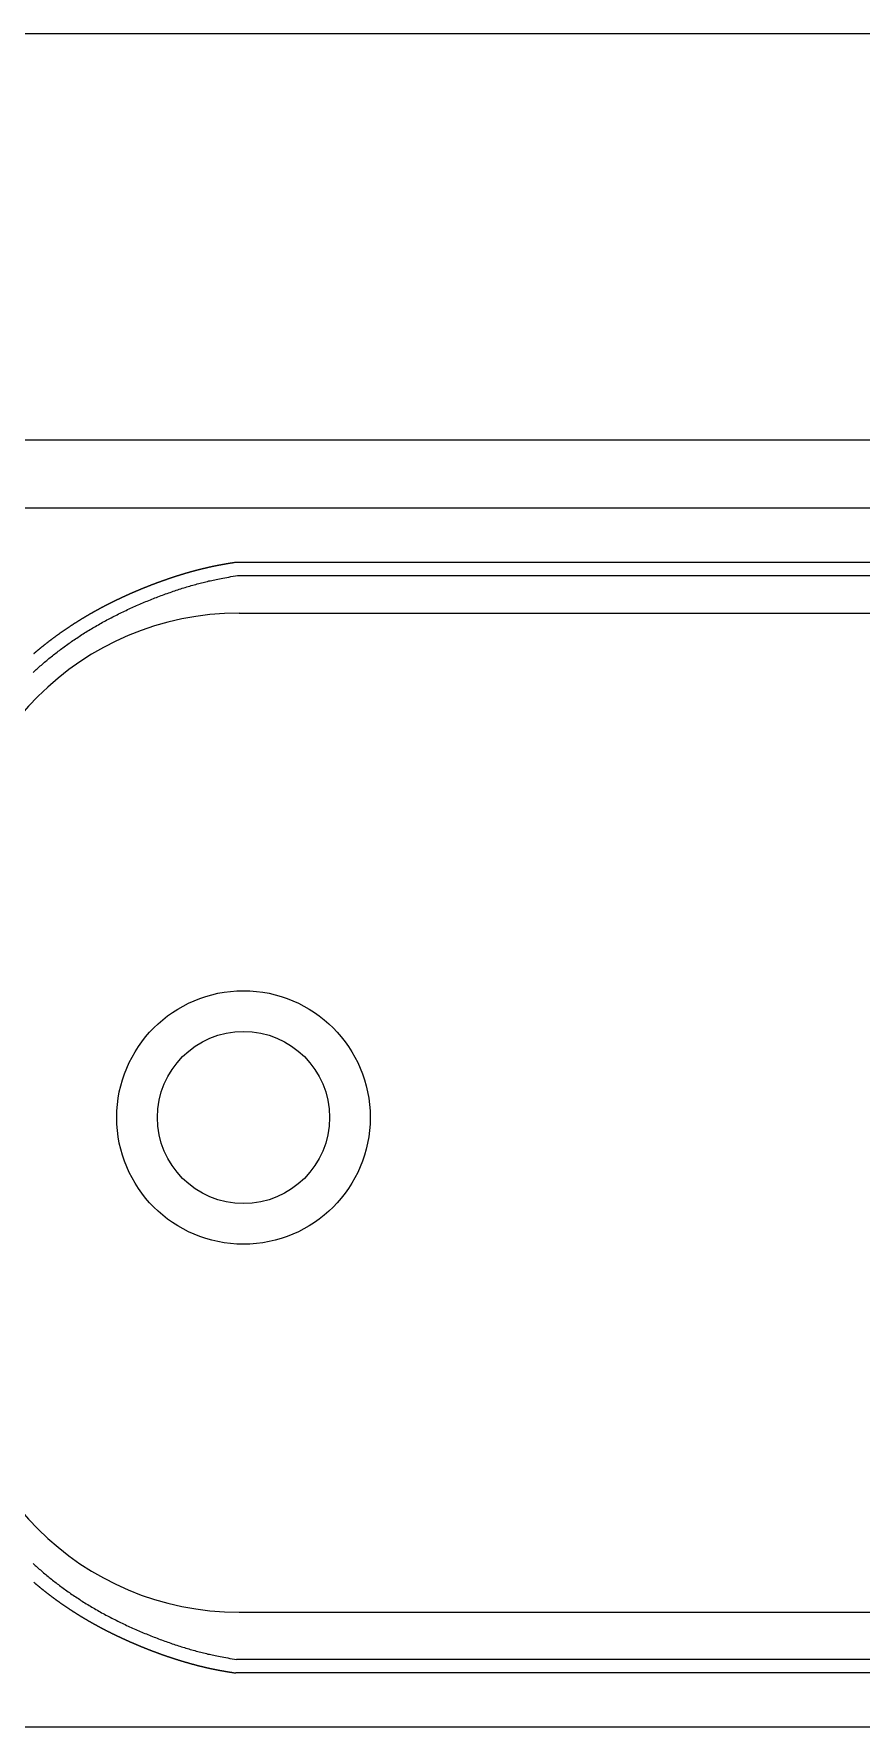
# Model space of a CAD drawing. Extents: x -655 to 4508, y 895 to 4678.
# Drawn here: x 1317 to 1683, y 3928 to 4678 of the extents above; entities that cross this region are included whole.
import ezdxf

# ---------------------------------------------------------------- set-up
doc = ezdxf.new("R2010")
doc.units = 0
doc.header["$LTSCALE"] = 3
doc.header["$MEASUREMENT"] = 0
for name, color, linetype in [('2', 2, 'CONTINUOUS'), ('3', 3, 'CONTINUOUS'), ('4', 4, 'CONTINUOUS')]:
    doc.layers.add(name, color=color, linetype=linetype)

# ---------------------------------------------------------------- blocks, each defined once
blk = doc.blocks.new('A$C7E1E3424')
at = {"layer": '3'}
for p, q in [((292.3, 296.03), (486, 296.03)), ((292.3, 30.52), (486, 30.52))]:
    blk.add_line(p, q, dxfattribs=at)
for points in [[(237.58, 280.26), (237.85, 280.51), (238.12, 280.76), (238.39, 281.01), (238.66, 281.26), (238.94, 281.5), (239.22, 281.75), (239.5, 282), (239.78, 282.24), (240.06, 282.49), (240.35, 282.74), (240.64, 282.98), (240.93, 283.23), (241.22, 283.47), (241.51, 283.72), (241.81, 283.96), (242.11, 284.2), (242.41, 284.45), (242.71, 284.69), (243.01, 284.93), (243.32, 285.17), (243.63, 285.41), (243.94, 285.65), (244.25, 285.89), (244.56, 286.13), (244.88, 286.37), (245.2, 286.61), (245.52, 286.84), (245.84, 287.08), (246.17, 287.32), (246.49, 287.55), (246.82, 287.79), (247.15, 288.02), (247.48, 288.25), (247.82, 288.48), (248.15, 288.72), (248.49, 288.95), (248.83, 289.18), (249.17, 289.41), (249.52, 289.63), (249.87, 289.86), (250.21, 290.09), (250.56, 290.31), (250.92, 290.54), (251.27, 290.76), (251.63, 290.99), (251.99, 291.21), (252.35, 291.43), (252.71, 291.65), (253.07, 291.87), (253.44, 292.09), (253.81, 292.31), (254.18, 292.52), (254.55, 292.74), (254.92, 292.95), (255.3, 293.16), (255.68, 293.38), (256.06, 293.59), (256.44, 293.8), (256.82, 294), (257.2, 294.21), (257.59, 294.42), (257.97, 294.62), (258.36, 294.82), (258.75, 295.02), (259.14, 295.22), (259.53, 295.42), (259.92, 295.62), (260.32, 295.81), (260.71, 296.01), (261.11, 296.2), (261.5, 296.39), (261.9, 296.58), (262.3, 296.77), (262.7, 296.96), (263.1, 297.14), (263.5, 297.33), (263.9, 297.51), (264.3, 297.69), (264.7, 297.87), (265.1, 298.05), (265.51, 298.22), (265.91, 298.4), (266.32, 298.57), (266.72, 298.74), (267.12, 298.91), (267.53, 299.08), (267.93, 299.25), (268.34, 299.41), (268.75, 299.58), (269.15, 299.74), (269.56, 299.9), (269.96, 300.06), (270.37, 300.22), (270.77, 300.37), (271.18, 300.53), (271.59, 300.68), (271.99, 300.83), (272.4, 300.98), (272.8, 301.12), (273.21, 301.27), (273.61, 301.41), (274.02, 301.55), (274.42, 301.69), (274.82, 301.83), (275.23, 301.97), (275.63, 302.1), (276.03, 302.23), (276.43, 302.37), (276.83, 302.49), (277.23, 302.62), (277.63, 302.75), (278.03, 302.87), (278.43, 302.99), (278.83, 303.11), (279.23, 303.23), (279.62, 303.34), (280.02, 303.46), (280.41, 303.57), (280.8, 303.68), (281.19, 303.78), (281.59, 303.89), (281.98, 303.99), (282.36, 304.09), (282.75, 304.19), (283.14, 304.29), (283.52, 304.38), (283.91, 304.47), (284.29, 304.57), (284.67, 304.65), (285.06, 304.74), (285.45, 304.83), (285.84, 304.91), (286.25, 305), (286.67, 305.09), (287.1, 305.17), (287.56, 305.26), (288.04, 305.35), (288.53, 305.45), (289.05, 305.54), (289.59, 305.63), (290.15, 305.73), (290.72, 305.82), (291.32, 305.91), (291.93, 306)], [(237.79, 285.28), (237.82, 285.31), (237.86, 285.34), (237.9, 285.37), (237.93, 285.41), (237.97, 285.44), (238.01, 285.47), (238.05, 285.5), (238.08, 285.53), (238.12, 285.57), (238.16, 285.6), (238.2, 285.63), (238.23, 285.66), (238.27, 285.69), (238.31, 285.73), (238.35, 285.76), (238.38, 285.79), (238.42, 285.82), (238.46, 285.85), (238.5, 285.89), (238.53, 285.92), (238.57, 285.95), (238.61, 285.98), (238.65, 286.01), (238.69, 286.04), (238.72, 286.08), (238.76, 286.11), (238.8, 286.14), (238.84, 286.17), (238.88, 286.2), (238.91, 286.24), (238.95, 286.27), (238.99, 286.3), (239.03, 286.33), (239.07, 286.36), (239.11, 286.39), (239.14, 286.43), (239.18, 286.46), (239.22, 286.49), (239.26, 286.52), (239.3, 286.55), (239.34, 286.58), (239.37, 286.62), (239.41, 286.65), (239.45, 286.68), (239.49, 286.71), (239.53, 286.74), (239.57, 286.77), (239.61, 286.81), (239.64, 286.84), (239.68, 286.87), (239.72, 286.9), (239.76, 286.93), (239.8, 286.96), (239.84, 287), (239.88, 287.03), (239.92, 287.06), (239.95, 287.09), (239.99, 287.12), (240.03, 287.15), (240.07, 287.19), (240.11, 287.22), (240.15, 287.25), (240.19, 287.28), (240.23, 287.31), (240.27, 287.34), (240.31, 287.37), (240.35, 287.41), (240.39, 287.44), (240.42, 287.47), (240.46, 287.5), (240.5, 287.53), (240.54, 287.56), (240.58, 287.59), (240.62, 287.63), (240.66, 287.66), (240.7, 287.69), (240.74, 287.72), (240.78, 287.75), (240.82, 287.78), (240.86, 287.81), (240.9, 287.85), (240.94, 287.88), (240.98, 287.91), (241.02, 287.94), (241.06, 287.97), (241.1, 288), (241.14, 288.03), (241.18, 288.07), (241.22, 288.1), (241.26, 288.13), (241.3, 288.16), (241.34, 288.19), (241.38, 288.22), (241.42, 288.25), (241.46, 288.28), (241.5, 288.32), (241.54, 288.35), (241.58, 288.38), (241.62, 288.41), (241.66, 288.44), (241.7, 288.47), (241.74, 288.5), (241.78, 288.53), (241.82, 288.56), (241.86, 288.6), (241.9, 288.63), (241.94, 288.66), (241.98, 288.69), (242.02, 288.72), (242.07, 288.75), (242.11, 288.78), (242.15, 288.81), (242.19, 288.84), (242.23, 288.88), (242.27, 288.91), (242.31, 288.94), (242.35, 288.97), (242.39, 289), (242.43, 289.03), (242.47, 289.06), (242.51, 289.09), (242.56, 289.12), (242.6, 289.15), (242.64, 289.19), (242.68, 289.22), (242.72, 289.25), (242.76, 289.28), (242.8, 289.31), (242.84, 289.34), (242.88, 289.37), (242.93, 289.4), (242.97, 289.43), (243.01, 289.46), (243.05, 289.49), (243.09, 289.53), (243.13, 289.56), (243.17, 289.59), (243.22, 289.62), (243.26, 289.65), (243.3, 289.68), (243.34, 289.71), (243.38, 289.74), (243.42, 289.77), (243.47, 289.8), (243.51, 289.83), (243.55, 289.86), (243.59, 289.89), (243.63, 289.92), (243.68, 289.96), (243.72, 289.99), (243.76, 290.02), (243.8, 290.05), (243.84, 290.08), (243.89, 290.11), (243.93, 290.14), (243.97, 290.17), (244.01, 290.2), (244.05, 290.23), (244.1, 290.26), (244.14, 290.29), (244.18, 290.32), (244.22, 290.35), (244.27, 290.38), (244.31, 290.41), (244.35, 290.44), (244.39, 290.48), (244.44, 290.51), (244.48, 290.54), (244.52, 290.57), (244.56, 290.6), (244.61, 290.63), (244.65, 290.66), (244.69, 290.69), (244.73, 290.72), (244.78, 290.75), (244.82, 290.78), (244.86, 290.81), (244.91, 290.84), (244.95, 290.87), (244.99, 290.9), (245.03, 290.93), (245.08, 290.96), (245.12, 290.99), (245.16, 291.02), (245.21, 291.05), (245.25, 291.08), (245.29, 291.11), (245.34, 291.14), (245.38, 291.17), (245.42, 291.2), (245.47, 291.23), (245.51, 291.26), (245.55, 291.29), (245.6, 291.32), (245.64, 291.35), (245.68, 291.38), (245.73, 291.41), (245.77, 291.44), (245.81, 291.47), (245.86, 291.5), (245.9, 291.54), (245.94, 291.57), (245.99, 291.6), (246.03, 291.63), (246.07, 291.66), (246.12, 291.69), (246.16, 291.72), (246.21, 291.75), (246.25, 291.78), (246.29, 291.81), (246.34, 291.84), (246.38, 291.86), (246.43, 291.89), (246.47, 291.92), (246.51, 291.95), (246.56, 291.98), (246.6, 292.01), (246.65, 292.04), (246.69, 292.07), (246.73, 292.1), (246.78, 292.13), (246.82, 292.16), (246.87, 292.19), (246.91, 292.22), (246.96, 292.25), (247, 292.28), (247.04, 292.31), (247.09, 292.34), (247.13, 292.37), (247.18, 292.4), (247.22, 292.43), (247.27, 292.46), (247.31, 292.49), (247.36, 292.52), (247.4, 292.55), (247.45, 292.58), (247.49, 292.61), (247.54, 292.64), (247.58, 292.67), (247.63, 292.7), (247.67, 292.73), (247.72, 292.76), (247.76, 292.79), (247.81, 292.82), (247.85, 292.85), (247.9, 292.87), (247.94, 292.9), (247.99, 292.93), (248.03, 292.96), (248.08, 292.99), (248.12, 293.02), (248.17, 293.05), (248.21, 293.08), (248.26, 293.11), (248.3, 293.14), (248.35, 293.17), (248.39, 293.2), (248.44, 293.23), (248.48, 293.26), (248.53, 293.29), (248.57, 293.32), (248.62, 293.34), (248.67, 293.37), (248.71, 293.4), (248.76, 293.43), (248.8, 293.46), (248.85, 293.49), (248.89, 293.52), (248.94, 293.55), (248.99, 293.58), (249.03, 293.61), (249.08, 293.64), (249.12, 293.67), (249.17, 293.69), (249.22, 293.72), (249.26, 293.75), (249.31, 293.78), (249.35, 293.81), (249.4, 293.84), (249.45, 293.87), (249.49, 293.9), (249.54, 293.93), (249.58, 293.96), (249.63, 293.98), (249.68, 294.01), (249.72, 294.04), (249.77, 294.07), (249.82, 294.1), (249.86, 294.13), (249.91, 294.16), (249.96, 294.19), (250, 294.22), (250.05, 294.24), (250.1, 294.27), (250.14, 294.3), (250.19, 294.33), (250.24, 294.36), (250.28, 294.39), (250.33, 294.42), (250.38, 294.45), (250.42, 294.47), (250.47, 294.5), (250.52, 294.53), (250.56, 294.56), (250.61, 294.59), (250.66, 294.62), (250.7, 294.65), (250.75, 294.67), (250.8, 294.7), (250.85, 294.73), (250.89, 294.76), (250.94, 294.79), (250.99, 294.82), (251.03, 294.84), (251.08, 294.87), (251.13, 294.9), (251.18, 294.93), (251.22, 294.96), (251.27, 294.99), (251.32, 295.02), (251.37, 295.04), (251.41, 295.07), (251.46, 295.1), (251.51, 295.13), (251.56, 295.16), (251.6, 295.18), (251.65, 295.21), (251.7, 295.24), (251.75, 295.27), (251.79, 295.3), (251.84, 295.33), (251.89, 295.35), (251.94, 295.38), (251.99, 295.41), (252.03, 295.44), (252.08, 295.47), (252.13, 295.49), (252.18, 295.52), (252.22, 295.55), (252.27, 295.58), (252.32, 295.61), (252.37, 295.63), (252.42, 295.66), (252.47, 295.69), (252.51, 295.72), (252.56, 295.75), (252.61, 295.77), (252.66, 295.8), (252.71, 295.83), (252.75, 295.86), (252.8, 295.89), (252.85, 295.91), (252.9, 295.94), (252.95, 295.97), (253, 296), (253.04, 296.02), (253.09, 296.05), (253.14, 296.08), (253.19, 296.11), (253.24, 296.13), (253.29, 296.16), (253.34, 296.19), (253.38, 296.22), (253.43, 296.24), (253.48, 296.27), (253.53, 296.3), (253.58, 296.33), (253.63, 296.35), (253.68, 296.38), (253.73, 296.41), (253.78, 296.44), (253.82, 296.46), (253.87, 296.49), (253.92, 296.52), (253.97, 296.55), (254.02, 296.57), (254.07, 296.6), (254.12, 296.63), (254.17, 296.66), (254.22, 296.68), (254.27, 296.71), (254.31, 296.74), (254.36, 296.76), (254.41, 296.79), (254.46, 296.82), (254.51, 296.85), (254.56, 296.87), (254.61, 296.9), (254.66, 296.93), (254.71, 296.95), (254.76, 296.98), (254.81, 297.01), (254.86, 297.03), (254.91, 297.06), (254.96, 297.09), (255.01, 297.12), (255.05, 297.14), (255.1, 297.17), (255.15, 297.2), (255.2, 297.22), (255.25, 297.25), (255.3, 297.28), (255.35, 297.3), (255.4, 297.33), (255.45, 297.36), (255.5, 297.38), (255.55, 297.41), (255.6, 297.44), (255.65, 297.46), (255.7, 297.49), (255.75, 297.52), (255.8, 297.54), (255.85, 297.57), (255.9, 297.6), (255.95, 297.62), (256, 297.65), (256.05, 297.67), (256.1, 297.7), (256.15, 297.73), (256.2, 297.75), (256.25, 297.78), (256.3, 297.81), (256.35, 297.83), (256.4, 297.86), (256.45, 297.89), (256.5, 297.91), (256.55, 297.94), (256.6, 297.96), (256.65, 297.99), (256.7, 298.02), (256.75, 298.04), (256.8, 298.07), (256.85, 298.09), (256.9, 298.12), (256.95, 298.15), (257, 298.17), (257.05, 298.2), (257.1, 298.22), (257.15, 298.25), (257.2, 298.28), (257.25, 298.3), (257.3, 298.33), (257.35, 298.35), (257.4, 298.38), (257.46, 298.4), (257.51, 298.43), (257.56, 298.46), (257.61, 298.48), (257.66, 298.51), (257.71, 298.53), (257.76, 298.56), (257.81, 298.58), (257.86, 298.61), (257.91, 298.64), (257.96, 298.66), (258.01, 298.69), (258.06, 298.71), (258.11, 298.74), (258.16, 298.76), (258.21, 298.79), (258.26, 298.81), (258.32, 298.84), (258.37, 298.86), (258.42, 298.89), (258.47, 298.91), (258.52, 298.94), (258.57, 298.97), (258.62, 298.99), (258.67, 299.02), (258.72, 299.04), (258.77, 299.07), (258.82, 299.09), (258.87, 299.12), (258.92, 299.14), (258.98, 299.17), (259.03, 299.19), (259.08, 299.22), (259.13, 299.24), (259.18, 299.27), (259.23, 299.29), (259.28, 299.32), (259.33, 299.34), (259.38, 299.37), (259.43, 299.39), (259.49, 299.42), (259.54, 299.44), (259.59, 299.46), (259.64, 299.49), (259.69, 299.51), (259.74, 299.54), (259.79, 299.56), (259.84, 299.59), (259.89, 299.61), (259.95, 299.64), (260, 299.66), (260.05, 299.69), (260.1, 299.71), (260.15, 299.74), (260.2, 299.76), (260.25, 299.78), (260.3, 299.81), (260.35, 299.83), (260.41, 299.86), (260.46, 299.88), (260.51, 299.91), (260.56, 299.93), (260.61, 299.95), (260.66, 299.98), (260.71, 300), (260.77, 300.03), (260.82, 300.05), (260.87, 300.08), (260.92, 300.1), (260.97, 300.12), (261.02, 300.15), (261.07, 300.17), (261.12, 300.2), (261.18, 300.22), (261.23, 300.24), (261.28, 300.27), (261.33, 300.29), (261.38, 300.32), (261.43, 300.34), (261.49, 300.36), (261.54, 300.39), (261.59, 300.41), (261.64, 300.44), (261.69, 300.46), (261.74, 300.48), (261.79, 300.51), (261.85, 300.53), (261.9, 300.55), (261.95, 300.58), (262, 300.6), (262.05, 300.62), (262.1, 300.65), (262.16, 300.67), (262.21, 300.69), (262.26, 300.72), (262.31, 300.74), (262.36, 300.77), (262.41, 300.79), (262.47, 300.81), (262.52, 300.84), (262.57, 300.86), (262.62, 300.88), (262.67, 300.91), (262.72, 300.93), (262.78, 300.95), (262.83, 300.98), (262.88, 301), (262.93, 301.02), (262.98, 301.04), (263.03, 301.07), (263.09, 301.09), (263.14, 301.11), (263.19, 301.14), (263.24, 301.16), (263.29, 301.18), (263.34, 301.21), (263.4, 301.23), (263.45, 301.25), (263.5, 301.27), (263.55, 301.3), (263.6, 301.32), (263.66, 301.34), (263.71, 301.37), (263.76, 301.39), (263.81, 301.41), (263.86, 301.43), (263.92, 301.46), (263.97, 301.48), (264.02, 301.5), (264.07, 301.52), (264.12, 301.55), (264.17, 301.57), (264.23, 301.59), (264.28, 301.61), (264.33, 301.64), (264.38, 301.66), (264.43, 301.68), (264.49, 301.7), (264.54, 301.73), (264.59, 301.75), (264.64, 301.77), (264.69, 301.79), (264.75, 301.82), (264.8, 301.84), (264.85, 301.86), (264.9, 301.88), (264.95, 301.91), (265.01, 301.93), (265.06, 301.95), (265.11, 301.97), (265.16, 301.99), (265.21, 302.02), (265.27, 302.04), (265.32, 302.06), (265.37, 302.08), (265.42, 302.1), (265.47, 302.13), (265.53, 302.15), (265.58, 302.17), (265.63, 302.19), (265.68, 302.21), (265.74, 302.23), (265.79, 302.26), (265.84, 302.28), (265.89, 302.3), (265.94, 302.32), (266, 302.34), (266.05, 302.36), (266.1, 302.39), (266.15, 302.41), (266.2, 302.43), (266.26, 302.45), (266.31, 302.47), (266.36, 302.49), (266.41, 302.52), (266.46, 302.54), (266.52, 302.56), (266.57, 302.58), (266.62, 302.6), (266.67, 302.62), (266.73, 302.64), (266.78, 302.67), (266.83, 302.69), (266.88, 302.71), (266.93, 302.73), (266.99, 302.75), (267.04, 302.77), (267.09, 302.79), (267.14, 302.81), (267.2, 302.83), (267.25, 302.86), (267.3, 302.88), (267.35, 302.9), (267.4, 302.92), (267.46, 302.94), (267.51, 302.96), (267.56, 302.98), (267.61, 303), (267.66, 303.02), (267.72, 303.04), (267.77, 303.06), (267.82, 303.09), (267.87, 303.11), (267.93, 303.13), (267.98, 303.15), (268.03, 303.17), (268.08, 303.19), (268.13, 303.21), (268.19, 303.23), (268.24, 303.25), (268.29, 303.27), (268.34, 303.29), (268.4, 303.31), (268.45, 303.33), (268.5, 303.35), (268.55, 303.37), (268.6, 303.39), (268.66, 303.41), (268.71, 303.43), (268.76, 303.45), (268.81, 303.47), (268.87, 303.5), (268.92, 303.52), (268.97, 303.54), (269.02, 303.56), (269.08, 303.58), (269.13, 303.6), (269.18, 303.62), (269.23, 303.64), (269.28, 303.66), (269.34, 303.68), (269.39, 303.7), (269.44, 303.72), (269.49, 303.74), (269.55, 303.76), (269.6, 303.78), (269.65, 303.8), (269.7, 303.82), (269.75, 303.83), (269.81, 303.85), (269.86, 303.87), (269.91, 303.89), (269.96, 303.91), (270.02, 303.93), (270.07, 303.95), (270.12, 303.97), (270.17, 303.99), (270.22, 304.01), (270.28, 304.03), (270.33, 304.05), (270.38, 304.07), (270.43, 304.09), (270.49, 304.11), (270.54, 304.13), (270.59, 304.15), (270.64, 304.17), (270.69, 304.19), (270.75, 304.21), (270.8, 304.22), (270.85, 304.24), (270.9, 304.26), (270.95, 304.28), (271.01, 304.3), (271.06, 304.32), (271.11, 304.34), (271.16, 304.36), (271.22, 304.38), (271.27, 304.4), (271.32, 304.42), (271.37, 304.43), (271.42, 304.45), (271.48, 304.47), (271.53, 304.49), (271.58, 304.51), (271.63, 304.53), (271.69, 304.55), (271.74, 304.57), (271.79, 304.58), (271.84, 304.6), (271.89, 304.62), (271.95, 304.64), (272, 304.66), (272.05, 304.68), (272.1, 304.7), (272.15, 304.72), (272.21, 304.73), (272.26, 304.75), (272.31, 304.77), (272.36, 304.79), (272.42, 304.81), (272.47, 304.83), (272.52, 304.84), (272.57, 304.86), (272.62, 304.88), (272.68, 304.9), (272.73, 304.92), (272.78, 304.94), (272.83, 304.95), (272.88, 304.97), (272.94, 304.99), (272.99, 305.01), (273.04, 305.03), (273.09, 305.04), (273.14, 305.06), (273.2, 305.08), (273.25, 305.1), (273.3, 305.12), (273.35, 305.13), (273.4, 305.15), (273.46, 305.17), (273.51, 305.19), (273.56, 305.2), (273.61, 305.22), (273.66, 305.24), (273.72, 305.26), (273.77, 305.27), (273.82, 305.29), (273.87, 305.31), (273.92, 305.33), (273.98, 305.35), (274.03, 305.36), (274.08, 305.38), (274.13, 305.4), (274.18, 305.41), (274.24, 305.43), (274.29, 305.45), (274.34, 305.47), (274.39, 305.48), (274.44, 305.5), (274.5, 305.52), (274.55, 305.54), (274.6, 305.55), (274.65, 305.57), (274.7, 305.59), (274.76, 305.6), (274.81, 305.62), (274.86, 305.64), (274.91, 305.66), (274.96, 305.67), (275.01, 305.69), (275.07, 305.71), (275.12, 305.72), (275.17, 305.74), (275.22, 305.76), (275.27, 305.77), (275.33, 305.79), (275.38, 305.81), (275.43, 305.82), (275.48, 305.84), (275.53, 305.86), (275.58, 305.87), (275.64, 305.89), (275.69, 305.91), (275.74, 305.92), (275.79, 305.94), (275.84, 305.96), (275.89, 305.97), (275.95, 305.99), (276, 306.01), (276.05, 306.02), (276.1, 306.04), (276.15, 306.05), (276.2, 306.07), (276.26, 306.09), (276.31, 306.1), (276.36, 306.12), (276.41, 306.14), (276.46, 306.15), (276.51, 306.17), (276.57, 306.18), (276.62, 306.2), (276.67, 306.22), (276.72, 306.23), (276.77, 306.25), (276.82, 306.26), (276.88, 306.28), (276.93, 306.3), (276.98, 306.31), (277.03, 306.33), (277.08, 306.34), (277.13, 306.36), (277.18, 306.37), (277.24, 306.39), (277.29, 306.4), (277.34, 306.42), (277.39, 306.44), (277.44, 306.45), (277.49, 306.47), (277.54, 306.48), (277.6, 306.5), (277.65, 306.51), (277.7, 306.53), (277.75, 306.54), (277.8, 306.56), (277.85, 306.57), (277.9, 306.59), (277.96, 306.61), (278.01, 306.62), (278.06, 306.64), (278.11, 306.65), (278.16, 306.67), (278.21, 306.68), (278.26, 306.7), (278.31, 306.71), (278.37, 306.73), (278.42, 306.74), (278.47, 306.76), (278.52, 306.77), (278.57, 306.79), (278.62, 306.8), (278.67, 306.81), (278.72, 306.83), (278.77, 306.84), (278.83, 306.86), (278.88, 306.87), (278.93, 306.89), (278.98, 306.9), (279.03, 306.92), (279.08, 306.93), (279.13, 306.95), (279.18, 306.96), (279.23, 306.98), (279.29, 306.99), (279.34, 307), (279.39, 307.02), (279.44, 307.03), (279.49, 307.05), (279.54, 307.06), (279.59, 307.08), (279.64, 307.09), (279.69, 307.1), (279.74, 307.12), (279.8, 307.13), (279.85, 307.15), (279.9, 307.16), (279.95, 307.17), (280, 307.19), (280.05, 307.2), (280.1, 307.22), (280.15, 307.23), (280.2, 307.24), (280.25, 307.26), (280.3, 307.27), (280.35, 307.28), (280.4, 307.3), (280.46, 307.31), (280.51, 307.33), (280.56, 307.34), (280.61, 307.35), (280.66, 307.37), (280.71, 307.38), (280.76, 307.39), (280.81, 307.41), (280.86, 307.42), (280.91, 307.43), (280.96, 307.45), (281.01, 307.46), (281.06, 307.47), (281.11, 307.49), (281.16, 307.5), (281.21, 307.51), (281.26, 307.53), (281.31, 307.54), (281.37, 307.55), (281.42, 307.56), (281.47, 307.58), (281.52, 307.59), (281.57, 307.6), (281.62, 307.62), (281.67, 307.63), (281.72, 307.64), (281.77, 307.65), (281.82, 307.67), (281.87, 307.68), (281.92, 307.69), (281.97, 307.71), (282.02, 307.72), (282.07, 307.73), (282.12, 307.74), (282.17, 307.76), (282.22, 307.77), (282.27, 307.78), (282.32, 307.79), (282.37, 307.81), (282.42, 307.82), (282.47, 307.83), (282.52, 307.84), (282.57, 307.85), (282.62, 307.87), (282.67, 307.88), (282.72, 307.89), (282.77, 307.9), (282.82, 307.92), (282.87, 307.93), (282.92, 307.94), (282.97, 307.95), (283.02, 307.96), (283.07, 307.98), (283.12, 307.99), (283.17, 308), (283.22, 308.01), (283.27, 308.02), (283.32, 308.04), (283.37, 308.05), (283.42, 308.06), (283.47, 308.07), (283.52, 308.08), (283.57, 308.09), (283.62, 308.11), (283.67, 308.12), (283.72, 308.13), (283.77, 308.14), (283.82, 308.15), (283.87, 308.16), (283.92, 308.17), (283.97, 308.19), (284.02, 308.2), (284.07, 308.21), (284.12, 308.22), (284.17, 308.23), (284.22, 308.24), (284.27, 308.25), (284.32, 308.27), (284.37, 308.28), (284.42, 308.29), (284.47, 308.3), (284.52, 308.31), (284.57, 308.32), (284.62, 308.33), (284.68, 308.34), (284.73, 308.36), (284.78, 308.37), (284.83, 308.38), (284.88, 308.39), (284.93, 308.4), (284.99, 308.41), (285.04, 308.42), (285.09, 308.43), (285.14, 308.44), (285.2, 308.46), (285.25, 308.47), (285.3, 308.48), (285.36, 308.49), (285.41, 308.5), (285.46, 308.51), (285.52, 308.52), (285.57, 308.53), (285.62, 308.55), (285.68, 308.56), (285.73, 308.57), (285.79, 308.58), (285.84, 308.59), (285.9, 308.6), (285.95, 308.61), (286.01, 308.62), (286.07, 308.64), (286.12, 308.65), (286.18, 308.66), (286.24, 308.67), (286.29, 308.68), (286.35, 308.69), (286.41, 308.7), (286.46, 308.72), (286.52, 308.73), (286.58, 308.74), (286.64, 308.75), (286.7, 308.76), (286.76, 308.77), (286.82, 308.79), (286.88, 308.8), (286.94, 308.81), (287, 308.82), (287.06, 308.83), (287.12, 308.84), (287.18, 308.86), (287.25, 308.87), (287.31, 308.88), (287.37, 308.89), (287.44, 308.9), (287.5, 308.91), (287.56, 308.93), (287.63, 308.94), (287.69, 308.95), (287.76, 308.96), (287.82, 308.97), (287.89, 308.99), (287.95, 309), (288.02, 309.01), (288.09, 309.02), (288.15, 309.04), (288.22, 309.05), (288.29, 309.06), (288.36, 309.07), (288.43, 309.08), (288.5, 309.1), (288.56, 309.11), (288.63, 309.12), (288.7, 309.13), (288.77, 309.15), (288.84, 309.16), (288.92, 309.17), (288.99, 309.18), (289.06, 309.19), (289.13, 309.21), (289.2, 309.22), (289.27, 309.23), (289.35, 309.24), (289.42, 309.25), (289.49, 309.27), (289.57, 309.28), (289.64, 309.29), (289.72, 309.3), (289.79, 309.32), (289.87, 309.33), (289.95, 309.34), (290.04, 309.36), (290.13, 309.37), (290.22, 309.38), (290.32, 309.4), (290.42, 309.42), (290.54, 309.43), (290.68, 309.45), (290.83, 309.48), (291, 309.5), (291.19, 309.53), (291.67, 309.6)], [(237.59, 43.49), (237.86, 43.24), (238.13, 42.99), (238.41, 42.74), (238.68, 42.5), (238.96, 42.25), (239.24, 42), (239.52, 41.76), (239.81, 41.51), (240.09, 41.26), (240.38, 41.02), (240.67, 40.77), (240.96, 40.53), (241.26, 40.28), (241.55, 40.04), (241.85, 39.8), (242.15, 39.55), (242.45, 39.31), (242.76, 39.07), (243.06, 38.83), (243.37, 38.59), (243.68, 38.35), (243.99, 38.11), (244.31, 37.87), (244.62, 37.63), (244.94, 37.39), (245.26, 37.16), (245.58, 36.92), (245.91, 36.68), (246.24, 36.45), (246.56, 36.21), (246.89, 35.98), (247.23, 35.75), (247.56, 35.52), (247.9, 35.28), (248.23, 35.05), (248.58, 34.82), (248.92, 34.59), (249.26, 34.37), (249.61, 34.14), (249.96, 33.91), (250.31, 33.69), (250.66, 33.46), (251.01, 33.24), (251.37, 33.01), (251.73, 32.79), (252.09, 32.57), (252.45, 32.35), (252.82, 32.13), (253.18, 31.91), (253.55, 31.69), (253.92, 31.48), (254.29, 31.26), (254.67, 31.05), (255.04, 30.84), (255.42, 30.62), (255.8, 30.41), (256.18, 30.2), (256.56, 30), (256.94, 29.79), (257.33, 29.58), (257.72, 29.38), (258.1, 29.18), (258.49, 28.98), (258.88, 28.78), (259.27, 28.58), (259.67, 28.38), (260.06, 28.19), (260.46, 27.99), (260.85, 27.8), (261.25, 27.61), (261.64, 27.42), (262.04, 27.23), (262.44, 27.04), (262.84, 26.86), (263.24, 26.67), (263.64, 26.49), (264.04, 26.31), (264.45, 26.13), (264.85, 25.95), (265.25, 25.78), (265.65, 25.6), (266.06, 25.43), (266.46, 25.26), (266.87, 25.09), (267.27, 24.92), (267.68, 24.75), (268.08, 24.59), (268.49, 24.42), (268.89, 24.26), (269.3, 24.1), (269.71, 23.94), (270.11, 23.78), (270.52, 23.63), (270.92, 23.47), (271.33, 23.32), (271.73, 23.17), (272.14, 23.02), (272.55, 22.88), (272.95, 22.73), (273.35, 22.59), (273.76, 22.45), (274.16, 22.31), (274.57, 22.17), (274.97, 22.03), (275.37, 21.9), (275.77, 21.77), (276.18, 21.63), (276.58, 21.51), (276.98, 21.38), (277.38, 21.25), (277.78, 21.13), (278.17, 21.01), (278.57, 20.89), (278.97, 20.77), (279.36, 20.66), (279.76, 20.54), (280.15, 20.43), (280.55, 20.32), (280.94, 20.22), (281.33, 20.11), (281.72, 20.01), (282.11, 19.91), (282.49, 19.81), (282.88, 19.71), (283.27, 19.62), (283.65, 19.53), (284.03, 19.43), (284.42, 19.35), (284.8, 19.26), (285.19, 19.17), (285.58, 19.09), (285.99, 19), (286.41, 18.91), (286.85, 18.83), (287.3, 18.74), (287.78, 18.65), (288.28, 18.55), (288.8, 18.46), (289.33, 18.37), (289.89, 18.27), (290.47, 18.18), (291.06, 18.09), (291.67, 18)], [(237.79, 38.5), (237.83, 38.47), (237.86, 38.43), (237.9, 38.4), (237.94, 38.37), (237.98, 38.34), (238.01, 38.31), (238.05, 38.27), (238.09, 38.24), (238.13, 38.21), (238.17, 38.18), (238.2, 38.15), (238.24, 38.11), (238.28, 38.08), (238.32, 38.05), (238.35, 38.02), (238.39, 37.99), (238.43, 37.96), (238.47, 37.92), (238.51, 37.89), (238.54, 37.86), (238.58, 37.83), (238.62, 37.8), (238.66, 37.76), (238.7, 37.73), (238.73, 37.7), (238.77, 37.67), (238.81, 37.64), (238.85, 37.61), (238.89, 37.57), (238.93, 37.54), (238.96, 37.51), (239, 37.48), (239.04, 37.45), (239.08, 37.42), (239.12, 37.38), (239.16, 37.35), (239.19, 37.32), (239.23, 37.29), (239.27, 37.26), (239.31, 37.23), (239.35, 37.19), (239.39, 37.16), (239.43, 37.13), (239.46, 37.1), (239.5, 37.07), (239.54, 37.04), (239.58, 37), (239.62, 36.97), (239.66, 36.94), (239.7, 36.91), (239.74, 36.88), (239.78, 36.85), (239.82, 36.81), (239.85, 36.78), (239.89, 36.75), (239.93, 36.72), (239.97, 36.69), (240.01, 36.66), (240.05, 36.63), (240.09, 36.59), (240.13, 36.56), (240.17, 36.53), (240.21, 36.5), (240.25, 36.47), (240.29, 36.44), (240.33, 36.41), (240.37, 36.37), (240.4, 36.34), (240.44, 36.31), (240.48, 36.28), (240.52, 36.25), (240.56, 36.22), (240.6, 36.19), (240.64, 36.15), (240.68, 36.12), (240.72, 36.09), (240.76, 36.06), (240.8, 36.03), (240.84, 36), (240.88, 35.97), (240.92, 35.93), (240.96, 35.9), (241, 35.87), (241.04, 35.84), (241.08, 35.81), (241.12, 35.78), (241.16, 35.75), (241.2, 35.72), (241.24, 35.68), (241.28, 35.65), (241.32, 35.62), (241.36, 35.59), (241.4, 35.56), (241.44, 35.53), (241.48, 35.5), (241.52, 35.47), (241.56, 35.44), (241.61, 35.4), (241.65, 35.37), (241.69, 35.34), (241.73, 35.31), (241.77, 35.28), (241.81, 35.25), (241.85, 35.22), (241.89, 35.19), (241.93, 35.16), (241.97, 35.12), (242.01, 35.09), (242.05, 35.06), (242.09, 35.03), (242.13, 35), (242.18, 34.97), (242.22, 34.94), (242.26, 34.91), (242.3, 34.88), (242.34, 34.85), (242.38, 34.81), (242.42, 34.78), (242.46, 34.75), (242.5, 34.72), (242.55, 34.69), (242.59, 34.66), (242.63, 34.63), (242.67, 34.6), (242.71, 34.57), (242.75, 34.54), (242.79, 34.51), (242.84, 34.47), (242.88, 34.44), (242.92, 34.41), (242.96, 34.38), (243, 34.35), (243.04, 34.32), (243.08, 34.29), (243.13, 34.26), (243.17, 34.23), (243.21, 34.2), (243.25, 34.17), (243.29, 34.14), (243.34, 34.11), (243.38, 34.08), (243.42, 34.04), (243.46, 34.01), (243.5, 33.98), (243.55, 33.95), (243.59, 33.92), (243.63, 33.89), (243.67, 33.86), (243.71, 33.83), (243.76, 33.8), (243.8, 33.77), (243.84, 33.74), (243.88, 33.71), (243.92, 33.68), (243.97, 33.65), (244.01, 33.62), (244.05, 33.59), (244.09, 33.56), (244.14, 33.52), (244.18, 33.49), (244.22, 33.46), (244.26, 33.43), (244.31, 33.4), (244.35, 33.37), (244.39, 33.34), (244.43, 33.31), (244.48, 33.28), (244.52, 33.25), (244.56, 33.22), (244.61, 33.19), (244.65, 33.16), (244.69, 33.13), (244.73, 33.1), (244.78, 33.07), (244.82, 33.04), (244.86, 33.01), (244.91, 32.98), (244.95, 32.95), (244.99, 32.92), (245.04, 32.89), (245.08, 32.86), (245.12, 32.83), (245.17, 32.8), (245.21, 32.77), (245.25, 32.74), (245.3, 32.71), (245.34, 32.68), (245.38, 32.65), (245.43, 32.62), (245.47, 32.59), (245.51, 32.56), (245.56, 32.53), (245.6, 32.49), (245.64, 32.46), (245.69, 32.43), (245.73, 32.4), (245.77, 32.37), (245.82, 32.34), (245.86, 32.31), (245.91, 32.28), (245.95, 32.25), (245.99, 32.22), (246.04, 32.19), (246.08, 32.16), (246.12, 32.13), (246.17, 32.11), (246.21, 32.08), (246.26, 32.05), (246.3, 32.02), (246.35, 31.99), (246.39, 31.96), (246.43, 31.93), (246.48, 31.9), (246.52, 31.87), (246.57, 31.84), (246.61, 31.81), (246.65, 31.78), (246.7, 31.75), (246.74, 31.72), (246.79, 31.69), (246.83, 31.66), (246.88, 31.63), (246.92, 31.6), (246.97, 31.57), (247.01, 31.54), (247.06, 31.51), (247.1, 31.48), (247.14, 31.45), (247.19, 31.42), (247.23, 31.39), (247.28, 31.36), (247.32, 31.33), (247.37, 31.3), (247.41, 31.27), (247.46, 31.24), (247.5, 31.21), (247.55, 31.18), (247.59, 31.15), (247.64, 31.13), (247.68, 31.1), (247.73, 31.07), (247.77, 31.04), (247.82, 31.01), (247.86, 30.98), (247.91, 30.95), (247.95, 30.92), (248, 30.89), (248.05, 30.86), (248.09, 30.83), (248.14, 30.8), (248.18, 30.77), (248.23, 30.74), (248.27, 30.71), (248.32, 30.68), (248.36, 30.66), (248.41, 30.63), (248.45, 30.6), (248.5, 30.57), (248.55, 30.54), (248.59, 30.51), (248.64, 30.48), (248.68, 30.45), (248.73, 30.42), (248.78, 30.39), (248.82, 30.36), (248.87, 30.33), (248.91, 30.31), (248.96, 30.28), (249.01, 30.25), (249.05, 30.22), (249.1, 30.19), (249.14, 30.16), (249.19, 30.13), (249.24, 30.1), (249.28, 30.07), (249.33, 30.04), (249.37, 30.02), (249.42, 29.99), (249.47, 29.96), (249.51, 29.93), (249.56, 29.9), (249.61, 29.87), (249.65, 29.84), (249.7, 29.81), (249.75, 29.78), (249.79, 29.76), (249.84, 29.73), (249.89, 29.7), (249.93, 29.67), (249.98, 29.64), (250.03, 29.61), (250.07, 29.58), (250.12, 29.55), (250.17, 29.53), (250.21, 29.5), (250.26, 29.47), (250.31, 29.44), (250.35, 29.41), (250.4, 29.38), (250.45, 29.35), (250.49, 29.33), (250.54, 29.3), (250.59, 29.27), (250.64, 29.24), (250.68, 29.21), (250.73, 29.18), (250.78, 29.16), (250.82, 29.13), (250.87, 29.1), (250.92, 29.07), (250.97, 29.04), (251.01, 29.01), (251.06, 28.98), (251.11, 28.96), (251.16, 28.93), (251.2, 28.9), (251.25, 28.87), (251.3, 28.84), (251.35, 28.82), (251.39, 28.79), (251.44, 28.76), (251.49, 28.73), (251.54, 28.7), (251.58, 28.67), (251.63, 28.65), (251.68, 28.62), (251.73, 28.59), (251.78, 28.56), (251.82, 28.53), (251.87, 28.51), (251.92, 28.48), (251.97, 28.45), (252.02, 28.42), (252.06, 28.39), (252.11, 28.37), (252.16, 28.34), (252.21, 28.31), (252.26, 28.28), (252.3, 28.25), (252.35, 28.23), (252.4, 28.2), (252.45, 28.17), (252.5, 28.14), (252.55, 28.11), (252.59, 28.09), (252.64, 28.06), (252.69, 28.03), (252.74, 28), (252.79, 27.98), (252.84, 27.95), (252.89, 27.92), (252.93, 27.89), (252.98, 27.87), (253.03, 27.84), (253.08, 27.81), (253.13, 27.78), (253.18, 27.76), (253.23, 27.73), (253.27, 27.7), (253.32, 27.67), (253.37, 27.65), (253.42, 27.62), (253.47, 27.59), (253.52, 27.56), (253.57, 27.54), (253.62, 27.51), (253.67, 27.48), (253.71, 27.45), (253.76, 27.43), (253.81, 27.4), (253.86, 27.37), (253.91, 27.34), (253.96, 27.32), (254.01, 27.29), (254.06, 27.26), (254.11, 27.24), (254.16, 27.21), (254.21, 27.18), (254.25, 27.15), (254.3, 27.13), (254.35, 27.1), (254.4, 27.07), (254.45, 27.05), (254.5, 27.02), (254.55, 26.99), (254.6, 26.97), (254.65, 26.94), (254.7, 26.91), (254.75, 26.88), (254.8, 26.86), (254.85, 26.83), (254.9, 26.8), (254.95, 26.78), (255, 26.75), (255.05, 26.72), (255.1, 26.7), (255.15, 26.67), (255.19, 26.64), (255.24, 26.62), (255.29, 26.59), (255.34, 26.56), (255.39, 26.54), (255.44, 26.51), (255.49, 26.48), (255.54, 26.46), (255.59, 26.43), (255.64, 26.4), (255.69, 26.38), (255.74, 26.35), (255.79, 26.33), (255.84, 26.3), (255.89, 26.27), (255.94, 26.25), (255.99, 26.22), (256.04, 26.19), (256.09, 26.17), (256.14, 26.14), (256.19, 26.11), (256.24, 26.09), (256.29, 26.06), (256.34, 26.04), (256.39, 26.01), (256.44, 25.98), (256.49, 25.96), (256.54, 25.93), (256.59, 25.91), (256.64, 25.88), (256.69, 25.85), (256.75, 25.83), (256.8, 25.8), (256.85, 25.78), (256.9, 25.75), (256.95, 25.72), (257, 25.7), (257.05, 25.67), (257.1, 25.65), (257.15, 25.62), (257.2, 25.6), (257.25, 25.57), (257.3, 25.54), (257.35, 25.52), (257.4, 25.49), (257.45, 25.47), (257.5, 25.44), (257.55, 25.42), (257.6, 25.39), (257.65, 25.36), (257.7, 25.34), (257.75, 25.31), (257.81, 25.29), (257.86, 25.26), (257.91, 25.24), (257.96, 25.21), (258.01, 25.19), (258.06, 25.16), (258.11, 25.14), (258.16, 25.11), (258.21, 25.09), (258.26, 25.06), (258.31, 25.03), (258.36, 25.01), (258.41, 24.98), (258.46, 24.96), (258.52, 24.93), (258.57, 24.91), (258.62, 24.88), (258.67, 24.86), (258.72, 24.83), (258.77, 24.81), (258.82, 24.78), (258.87, 24.76), (258.92, 24.73), (258.97, 24.71), (259.02, 24.68), (259.08, 24.66), (259.13, 24.63), (259.18, 24.61), (259.23, 24.58), (259.28, 24.56), (259.33, 24.54), (259.38, 24.51), (259.43, 24.49), (259.48, 24.46), (259.54, 24.44), (259.59, 24.41), (259.64, 24.39), (259.69, 24.36), (259.74, 24.34), (259.79, 24.31), (259.84, 24.29), (259.89, 24.26), (259.94, 24.24), (260, 24.22), (260.05, 24.19), (260.1, 24.17), (260.15, 24.14), (260.2, 24.12), (260.25, 24.09), (260.3, 24.07), (260.35, 24.05), (260.41, 24.02), (260.46, 24), (260.51, 23.97), (260.56, 23.95), (260.61, 23.92), (260.66, 23.9), (260.71, 23.88), (260.77, 23.85), (260.82, 23.83), (260.87, 23.8), (260.92, 23.78), (260.97, 23.76), (261.02, 23.73), (261.07, 23.71), (261.13, 23.68), (261.18, 23.66), (261.23, 23.64), (261.28, 23.61), (261.33, 23.59), (261.38, 23.56), (261.43, 23.54), (261.49, 23.52), (261.54, 23.49), (261.59, 23.47), (261.64, 23.45), (261.69, 23.42), (261.74, 23.4), (261.8, 23.38), (261.85, 23.35), (261.9, 23.33), (261.95, 23.31), (262, 23.28), (262.05, 23.26), (262.11, 23.23), (262.16, 23.21), (262.21, 23.19), (262.26, 23.16), (262.31, 23.14), (262.36, 23.12), (262.42, 23.09), (262.47, 23.07), (262.52, 23.05), (262.57, 23.02), (262.62, 23), (262.67, 22.98), (262.73, 22.96), (262.78, 22.93), (262.83, 22.91), (262.88, 22.89), (262.93, 22.86), (262.98, 22.84), (263.04, 22.82), (263.09, 22.79), (263.14, 22.77), (263.19, 22.75), (263.24, 22.73), (263.3, 22.7), (263.35, 22.68), (263.4, 22.66), (263.45, 22.63), (263.5, 22.61), (263.55, 22.59), (263.61, 22.57), (263.66, 22.54), (263.71, 22.52), (263.76, 22.5), (263.81, 22.48), (263.87, 22.45), (263.92, 22.43), (263.97, 22.41), (264.02, 22.39), (264.07, 22.36), (264.13, 22.34), (264.18, 22.32), (264.23, 22.3), (264.28, 22.27), (264.33, 22.25), (264.39, 22.23), (264.44, 22.21), (264.49, 22.18), (264.54, 22.16), (264.59, 22.14), (264.65, 22.12), (264.7, 22.09), (264.75, 22.07), (264.8, 22.05), (264.85, 22.03), (264.91, 22.01), (264.96, 21.98), (265.01, 21.96), (265.06, 21.94), (265.11, 21.92), (265.17, 21.9), (265.22, 21.87), (265.27, 21.85), (265.32, 21.83), (265.37, 21.81), (265.43, 21.79), (265.48, 21.77), (265.53, 21.74), (265.58, 21.72), (265.63, 21.7), (265.69, 21.68), (265.74, 21.66), (265.79, 21.64), (265.84, 21.61), (265.9, 21.59), (265.95, 21.57), (266, 21.55), (266.05, 21.53), (266.1, 21.51), (266.16, 21.48), (266.21, 21.46), (266.26, 21.44), (266.31, 21.42), (266.36, 21.4), (266.42, 21.38), (266.47, 21.36), (266.52, 21.33), (266.57, 21.31), (266.63, 21.29), (266.68, 21.27), (266.73, 21.25), (266.78, 21.23), (266.83, 21.21), (266.89, 21.19), (266.94, 21.17), (266.99, 21.14), (267.04, 21.12), (267.09, 21.1), (267.15, 21.08), (267.2, 21.06), (267.25, 21.04), (267.3, 21.02), (267.36, 21), (267.41, 20.98), (267.46, 20.96), (267.51, 20.94), (267.56, 20.91), (267.62, 20.89), (267.67, 20.87), (267.72, 20.85), (267.77, 20.83), (267.83, 20.81), (267.88, 20.79), (267.93, 20.77), (267.98, 20.75), (268.03, 20.73), (268.09, 20.71), (268.14, 20.69), (268.19, 20.67), (268.24, 20.65), (268.3, 20.63), (268.35, 20.61), (268.4, 20.59), (268.45, 20.57), (268.5, 20.55), (268.56, 20.53), (268.61, 20.5), (268.66, 20.48), (268.71, 20.46), (268.77, 20.44), (268.82, 20.42), (268.87, 20.4), (268.92, 20.38), (268.97, 20.36), (269.03, 20.34), (269.08, 20.32), (269.13, 20.3), (269.18, 20.28), (269.24, 20.26), (269.29, 20.24), (269.34, 20.22), (269.39, 20.2), (269.45, 20.18), (269.5, 20.17), (269.55, 20.15), (269.6, 20.13), (269.65, 20.11), (269.71, 20.09), (269.76, 20.07), (269.81, 20.05), (269.86, 20.03), (269.92, 20.01), (269.97, 19.99), (270.02, 19.97), (270.07, 19.95), (270.12, 19.93), (270.18, 19.91), (270.23, 19.89), (270.28, 19.87), (270.33, 19.85), (270.39, 19.83), (270.44, 19.81), (270.49, 19.79), (270.54, 19.78), (270.59, 19.76), (270.65, 19.74), (270.7, 19.72), (270.75, 19.7), (270.8, 19.68), (270.85, 19.66), (270.91, 19.64), (270.96, 19.62), (271.01, 19.6), (271.06, 19.58), (271.12, 19.57), (271.17, 19.55), (271.22, 19.53), (271.27, 19.51), (271.32, 19.49), (271.38, 19.47), (271.43, 19.45), (271.48, 19.43), (271.53, 19.42), (271.59, 19.4), (271.64, 19.38), (271.69, 19.36), (271.74, 19.34), (271.79, 19.32), (271.85, 19.3), (271.9, 19.28), (271.95, 19.27), (272, 19.25), (272.05, 19.23), (272.11, 19.21), (272.16, 19.19), (272.21, 19.17), (272.26, 19.16), (272.31, 19.14), (272.37, 19.12), (272.42, 19.1), (272.47, 19.08), (272.52, 19.06), (272.58, 19.05), (272.63, 19.03), (272.68, 19.01), (272.73, 18.99), (272.78, 18.97), (272.84, 18.96), (272.89, 18.94), (272.94, 18.92), (272.99, 18.9), (273.04, 18.88), (273.1, 18.87), (273.15, 18.85), (273.2, 18.83), (273.25, 18.81), (273.3, 18.8), (273.36, 18.78), (273.41, 18.76), (273.46, 18.74), (273.51, 18.73), (273.56, 18.71), (273.62, 18.69), (273.67, 18.67), (273.72, 18.65), (273.77, 18.64), (273.82, 18.62), (273.88, 18.6), (273.93, 18.59), (273.98, 18.57), (274.03, 18.55), (274.08, 18.53), (274.14, 18.52), (274.19, 18.5), (274.24, 18.48), (274.29, 18.46), (274.34, 18.45), (274.39, 18.43), (274.45, 18.41), (274.5, 18.4), (274.55, 18.38), (274.6, 18.36), (274.65, 18.34), (274.71, 18.33), (274.76, 18.31), (274.81, 18.29), (274.86, 18.28), (274.91, 18.26), (274.96, 18.24), (275.02, 18.23), (275.07, 18.21), (275.12, 18.19), (275.17, 18.18), (275.22, 18.16), (275.28, 18.14), (275.33, 18.13), (275.38, 18.11), (275.43, 18.09), (275.48, 18.08), (275.53, 18.06), (275.59, 18.04), (275.64, 18.03), (275.69, 18.01), (275.74, 17.99), (275.79, 17.98), (275.84, 17.96), (275.9, 17.95), (275.95, 17.93), (276, 17.91), (276.05, 17.9), (276.1, 17.88), (276.15, 17.86), (276.21, 17.85), (276.26, 17.83), (276.31, 17.82), (276.36, 17.8), (276.41, 17.78), (276.46, 17.77), (276.52, 17.75), (276.57, 17.74), (276.62, 17.72), (276.67, 17.7), (276.72, 17.69), (276.77, 17.67), (276.82, 17.66), (276.88, 17.64), (276.93, 17.63), (276.98, 17.61), (277.03, 17.59), (277.08, 17.58), (277.13, 17.56), (277.18, 17.55), (277.24, 17.53), (277.29, 17.52), (277.34, 17.5), (277.39, 17.49), (277.44, 17.47), (277.49, 17.46), (277.54, 17.44), (277.6, 17.43), (277.65, 17.41), (277.7, 17.39), (277.75, 17.38), (277.8, 17.36), (277.85, 17.35), (277.9, 17.33), (277.95, 17.32), (278.01, 17.3), (278.06, 17.29), (278.11, 17.27), (278.16, 17.26), (278.21, 17.24), (278.26, 17.23), (278.31, 17.21), (278.36, 17.2), (278.42, 17.19), (278.47, 17.17), (278.52, 17.16), (278.57, 17.14), (278.62, 17.13), (278.67, 17.11), (278.72, 17.1), (278.77, 17.08), (278.82, 17.07), (278.88, 17.05), (278.93, 17.04), (278.98, 17.02), (279.03, 17.01), (279.08, 17), (279.13, 16.98), (279.18, 16.97), (279.23, 16.95), (279.28, 16.94), (279.33, 16.92), (279.39, 16.91), (279.44, 16.9), (279.49, 16.88), (279.54, 16.87), (279.59, 16.85), (279.64, 16.84), (279.69, 16.83), (279.74, 16.81), (279.79, 16.8), (279.84, 16.78), (279.89, 16.77), (279.95, 16.76), (280, 16.74), (280.05, 16.73), (280.1, 16.72), (280.15, 16.7), (280.2, 16.69), (280.25, 16.67), (280.3, 16.66), (280.35, 16.65), (280.4, 16.63), (280.45, 16.62), (280.5, 16.61), (280.55, 16.59), (280.6, 16.58), (280.65, 16.57), (280.7, 16.55), (280.76, 16.54), (280.81, 16.53), (280.86, 16.51), (280.91, 16.5), (280.96, 16.49), (281.01, 16.47), (281.06, 16.46), (281.11, 16.45), (281.16, 16.44), (281.21, 16.42), (281.26, 16.41), (281.31, 16.4), (281.36, 16.38), (281.41, 16.37), (281.46, 16.36), (281.51, 16.35), (281.56, 16.33), (281.61, 16.32), (281.66, 16.31), (281.71, 16.29), (281.76, 16.28), (281.81, 16.27), (281.86, 16.26), (281.91, 16.24), (281.96, 16.23), (282.01, 16.22), (282.06, 16.21), (282.11, 16.19), (282.16, 16.18), (282.21, 16.17), (282.26, 16.16), (282.31, 16.14), (282.36, 16.13), (282.41, 16.12), (282.46, 16.11), (282.51, 16.1), (282.56, 16.08), (282.61, 16.07), (282.66, 16.06), (282.71, 16.05), (282.76, 16.04), (282.81, 16.02), (282.86, 16.01), (282.91, 16), (282.96, 15.99), (283.01, 15.98), (283.06, 15.96), (283.11, 15.95), (283.16, 15.94), (283.21, 15.93), (283.26, 15.92), (283.31, 15.91), (283.36, 15.89), (283.41, 15.88), (283.46, 15.87), (283.51, 15.86), (283.56, 15.85), (283.61, 15.84), (283.66, 15.83), (283.71, 15.81), (283.76, 15.8), (283.81, 15.79), (283.86, 15.78), (283.91, 15.77), (283.96, 15.76), (284.01, 15.75), (284.06, 15.73), (284.11, 15.72), (284.16, 15.71), (284.22, 15.7), (284.27, 15.69), (284.32, 15.68), (284.37, 15.67), (284.42, 15.66), (284.47, 15.64), (284.52, 15.63), (284.57, 15.62), (284.63, 15.61), (284.68, 15.6), (284.73, 15.59), (284.78, 15.58), (284.83, 15.57), (284.89, 15.56), (284.94, 15.54), (284.99, 15.53), (285.05, 15.52), (285.1, 15.51), (285.15, 15.5), (285.21, 15.49), (285.26, 15.48), (285.31, 15.47), (285.37, 15.45), (285.42, 15.44), (285.48, 15.43), (285.53, 15.42), (285.59, 15.41), (285.64, 15.4), (285.7, 15.39), (285.75, 15.38), (285.81, 15.36), (285.87, 15.35), (285.92, 15.34), (285.98, 15.33), (286.04, 15.32), (286.09, 15.31), (286.15, 15.3), (286.21, 15.28), (286.27, 15.27), (286.32, 15.26), (286.38, 15.25), (286.44, 15.24), (286.5, 15.23), (286.56, 15.21), (286.62, 15.2), (286.68, 15.19), (286.74, 15.18), (286.8, 15.17), (286.87, 15.16), (286.93, 15.14), (286.99, 15.13), (287.05, 15.12), (287.12, 15.11), (287.18, 15.1), (287.24, 15.09), (287.31, 15.07), (287.37, 15.06), (287.44, 15.05), (287.5, 15.04), (287.57, 15.03), (287.63, 15.01), (287.7, 15), (287.76, 14.99), (287.83, 14.98), (287.9, 14.96), (287.97, 14.95), (288.03, 14.94), (288.1, 14.93), (288.17, 14.92), (288.24, 14.9), (288.31, 14.89), (288.38, 14.88), (288.45, 14.87), (288.52, 14.85), (288.59, 14.84), (288.66, 14.83), (288.73, 14.82), (288.8, 14.81), (288.87, 14.79), (288.94, 14.78), (289.02, 14.77), (289.09, 14.76), (289.16, 14.75), (289.24, 14.73), (289.31, 14.72), (289.38, 14.71), (289.46, 14.7), (289.54, 14.68), (289.61, 14.67), (289.7, 14.66), (289.78, 14.64), (289.87, 14.63), (289.96, 14.62), (290.06, 14.6), (290.17, 14.58), (290.29, 14.57), (290.42, 14.55), (290.57, 14.52), (290.74, 14.5), (290.93, 14.47), (291.41, 14.4)]]:
    blk.add_lwpolyline(points, dxfattribs=at)
for points in [[(291.67, 309.6), (554.4, 309.6, -0.414214), (572.4, 291.6), (572.4, 32.4, -0.414214), (554.4, 14.4), (291.41, 14.4)], [(291.93, 306), (554.4, 306, -0.414214), (568.8, 291.6), (568.8, 32.4, -0.414214), (554.4, 18), (291.67, 18)]]:
    blk.add_lwpolyline(points, format="xyb", dxfattribs=at)
for radius in [33.68, 22.88]:
    blk.add_circle((293.48, 162), radius, dxfattribs=at)
for centre, start, end in [((292.3, 220.43), 90, 180), ((292.3, 106.12), 180, 270)]:
    blk.add_arc(centre, 75.6, start, end, dxfattribs=at)
at = {"layer": '4'}
for p, q in [((25.2, 324), (561.6, 324)), ((561.6, 0), (25.2, 0))]:
    blk.add_line(p, q, dxfattribs=at)

msp = doc.modelspace()

# ---------------------------------------------------------------- linework, layer by layer
at = {"layer": '2'}
for p, q in [((1828.27, 4677.75), (1308.27, 4677.75)), ((1828.27, 4497.75), (1308.27, 4497.75))]:
    msp.add_line(p, q, dxfattribs=at)

# ---------------------------------------------------------------- block references
at = {"layer": '3', "xscale": 1.666666666666667, "yscale": 1.666666666666667, "zscale": 1.666666666666667}
msp.add_blockref('A$C7E1E3424', (920.35, 3927.82), dxfattribs=at)

doc.saveas('drawing.dxf')
